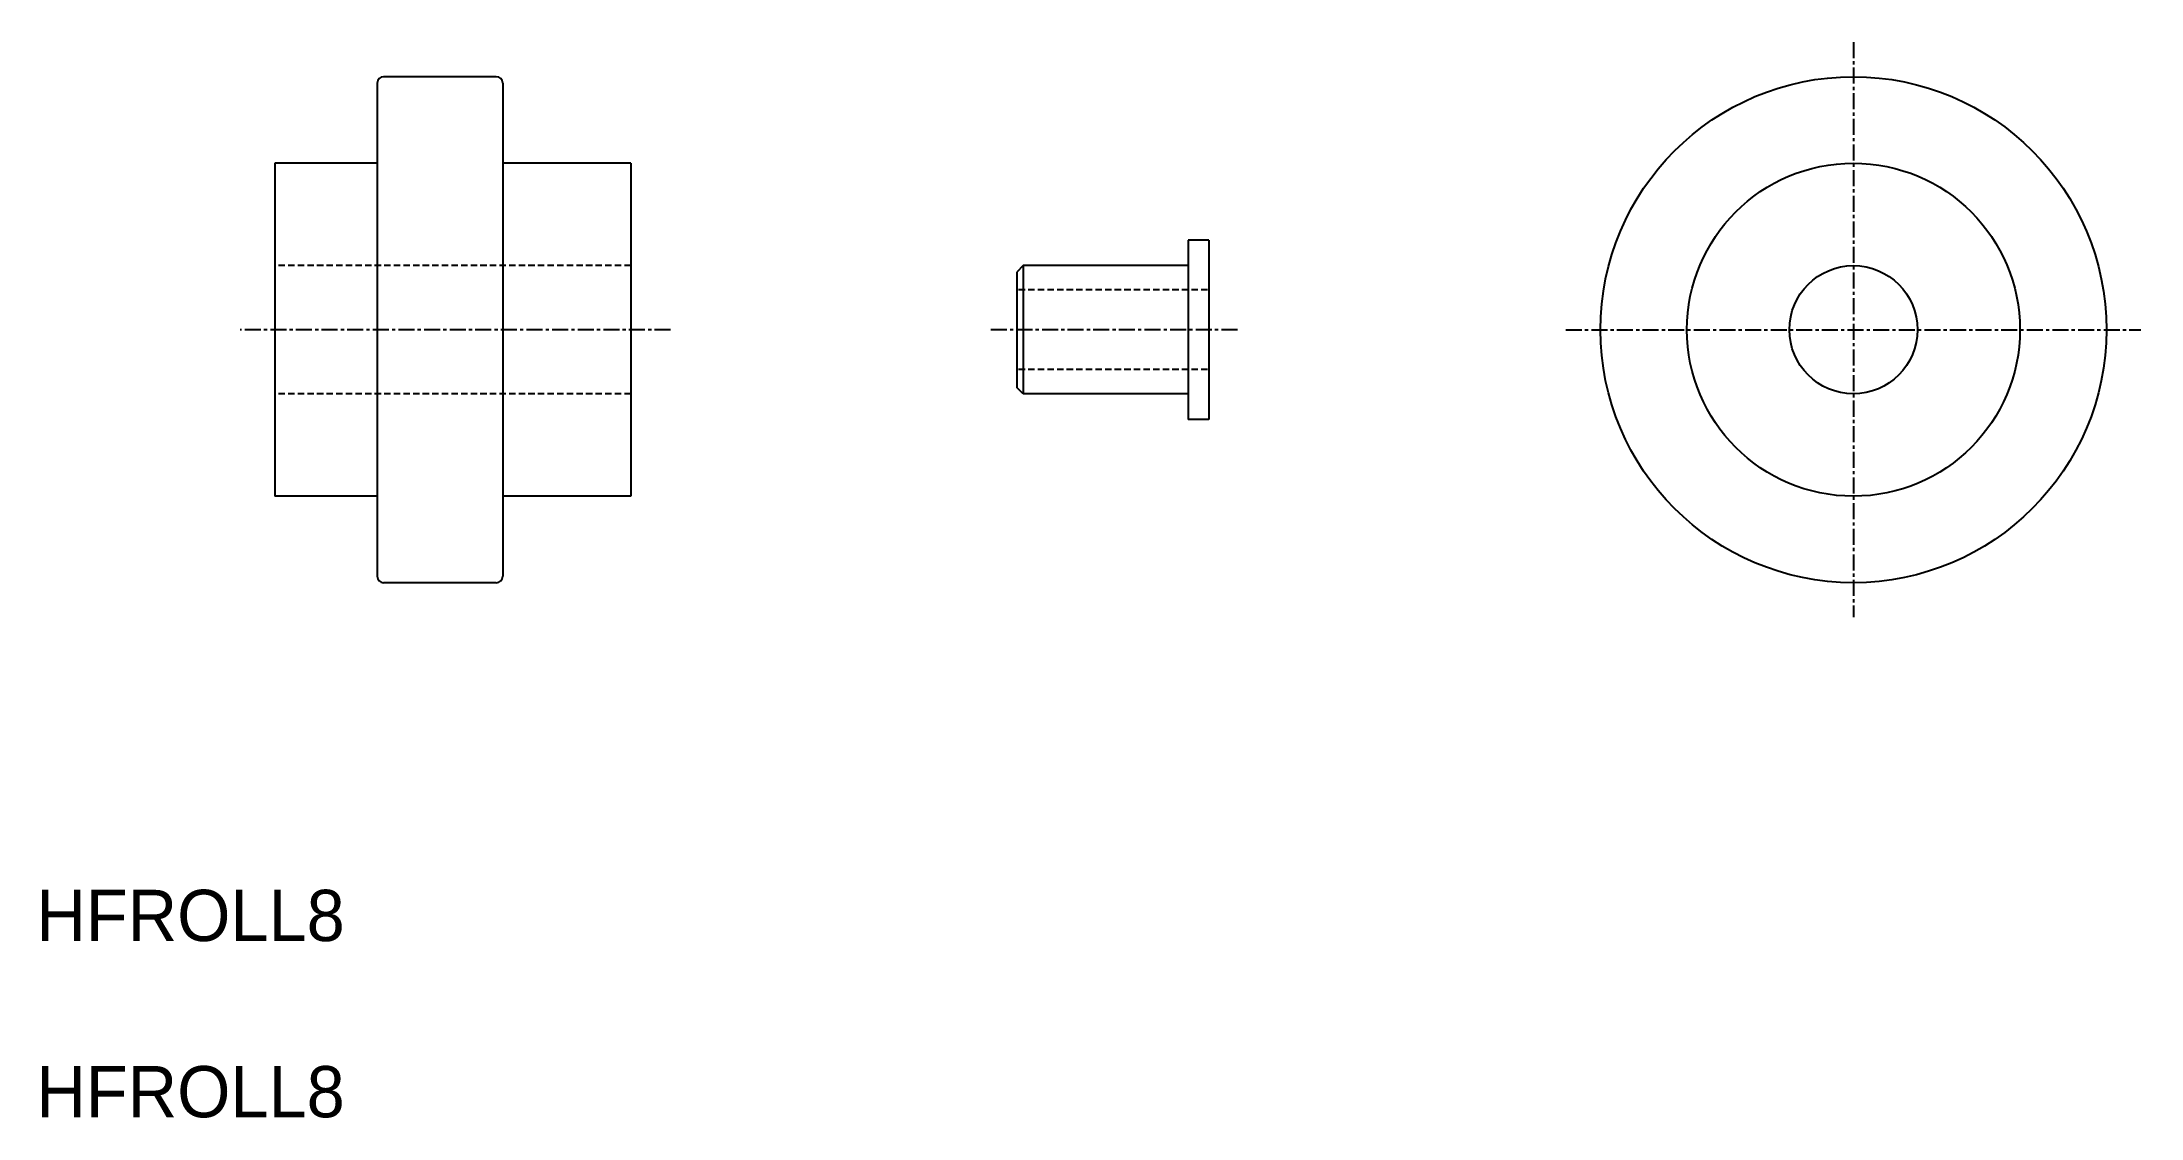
# Model space of a CAD drawing. Extents: x 0 to 164, y 0 to 84.
import ezdxf

# ---------------------------------------------------------------- set-up
doc = ezdxf.new("R2010")
doc.units = 0
doc.linetypes.add('CENTER', pattern=[2, 1.25, -0.25, 0.25, -0.25])
doc.linetypes.add('DASHED', pattern=[0.75, 0.5, -0.25])
doc.layers.get('0').update_dxf_attribs({"linetype": 'CONTINUOUS'})
doc.layers.add('CENTER', color=1, linetype='CENTER')

msp = doc.modelspace()

# ---------------------------------------------------------------- linework, layer by layer
at = {"color": 7, "linetype": 'CONTINUOUS'}
for p, q in [((26.61, 80.74), (26.61, 42.24)), ((35.91, 81.24), (27.11, 81.24)), ((36.41, 80.74), (36.41, 42.24)), ((18.61, 74.49), (18.61, 48.49)), ((26.61, 74.49), (18.61, 74.49)), ((46.41, 74.49), (36.41, 74.49)), ((46.41, 74.49), (46.41, 48.49)), ((89.94, 68.49), (89.94, 54.49)), ((91.54, 68.49), (89.94, 68.49)), ((91.54, 68.49), (91.54, 54.49)), ((77.04, 66.49), (76.54, 65.99)), ((76.54, 65.99), (76.54, 56.99)), ((77.04, 66.49), (77.04, 56.49)), ((89.94, 66.49), (77.04, 66.49)), ((77.04, 56.49), (76.54, 56.99)), ((89.94, 56.49), (77.04, 56.49)), ((91.54, 54.49), (89.94, 54.49)), ((26.61, 48.49), (18.61, 48.49)), ((46.41, 48.49), (36.41, 48.49)), ((35.91, 41.74), (27.11, 41.74))]:
    msp.add_line(p, q, dxfattribs=at)
at = {"color": 3, "linetype": 'DASHED'}
for p, q in [((46.41, 66.49), (18.61, 66.49)), ((91.44, 64.59), (76.54, 64.59)), ((91.44, 58.39), (76.54, 58.39)), ((46.41, 56.49), (18.61, 56.49))]:
    msp.add_line(p, q, dxfattribs=at)
at = {"color": 7, "linetype": 'CONTINUOUS'}
for radius in [19.75, 13, 5]:
    msp.add_circle((141.87, 61.49), radius, dxfattribs=at)
for centre, start, end in [((27.11, 80.74), 90, 180), ((35.91, 80.74), 0, 90), ((27.11, 42.24), 180, 270), ((35.91, 42.24), 270, 0)]:
    msp.add_arc(centre, 0.5, start, end, dxfattribs=at)
at = {"layer": 'CENTER', "color": 1, "linetype": 'CENTER'}
for p, q in [((141.87, 83.95), (141.87, 39.04)), ((49.52, 61.49), (15.9, 61.49)), ((93.77, 61.49), (74.38, 61.49)), ((119.41, 61.49), (164.32, 61.49))]:
    msp.add_line(p, q, dxfattribs=at)

# ---------------------------------------------------------------- texts
at = {"color": 7, "linetype": 'CONTINUOUS'}
for p in [(0, 13.76), (0, 0)]:
    msp.add_text('HFROLL8', height=4, dxfattribs=at).set_placement(p)

doc.saveas('drawing.dxf')
